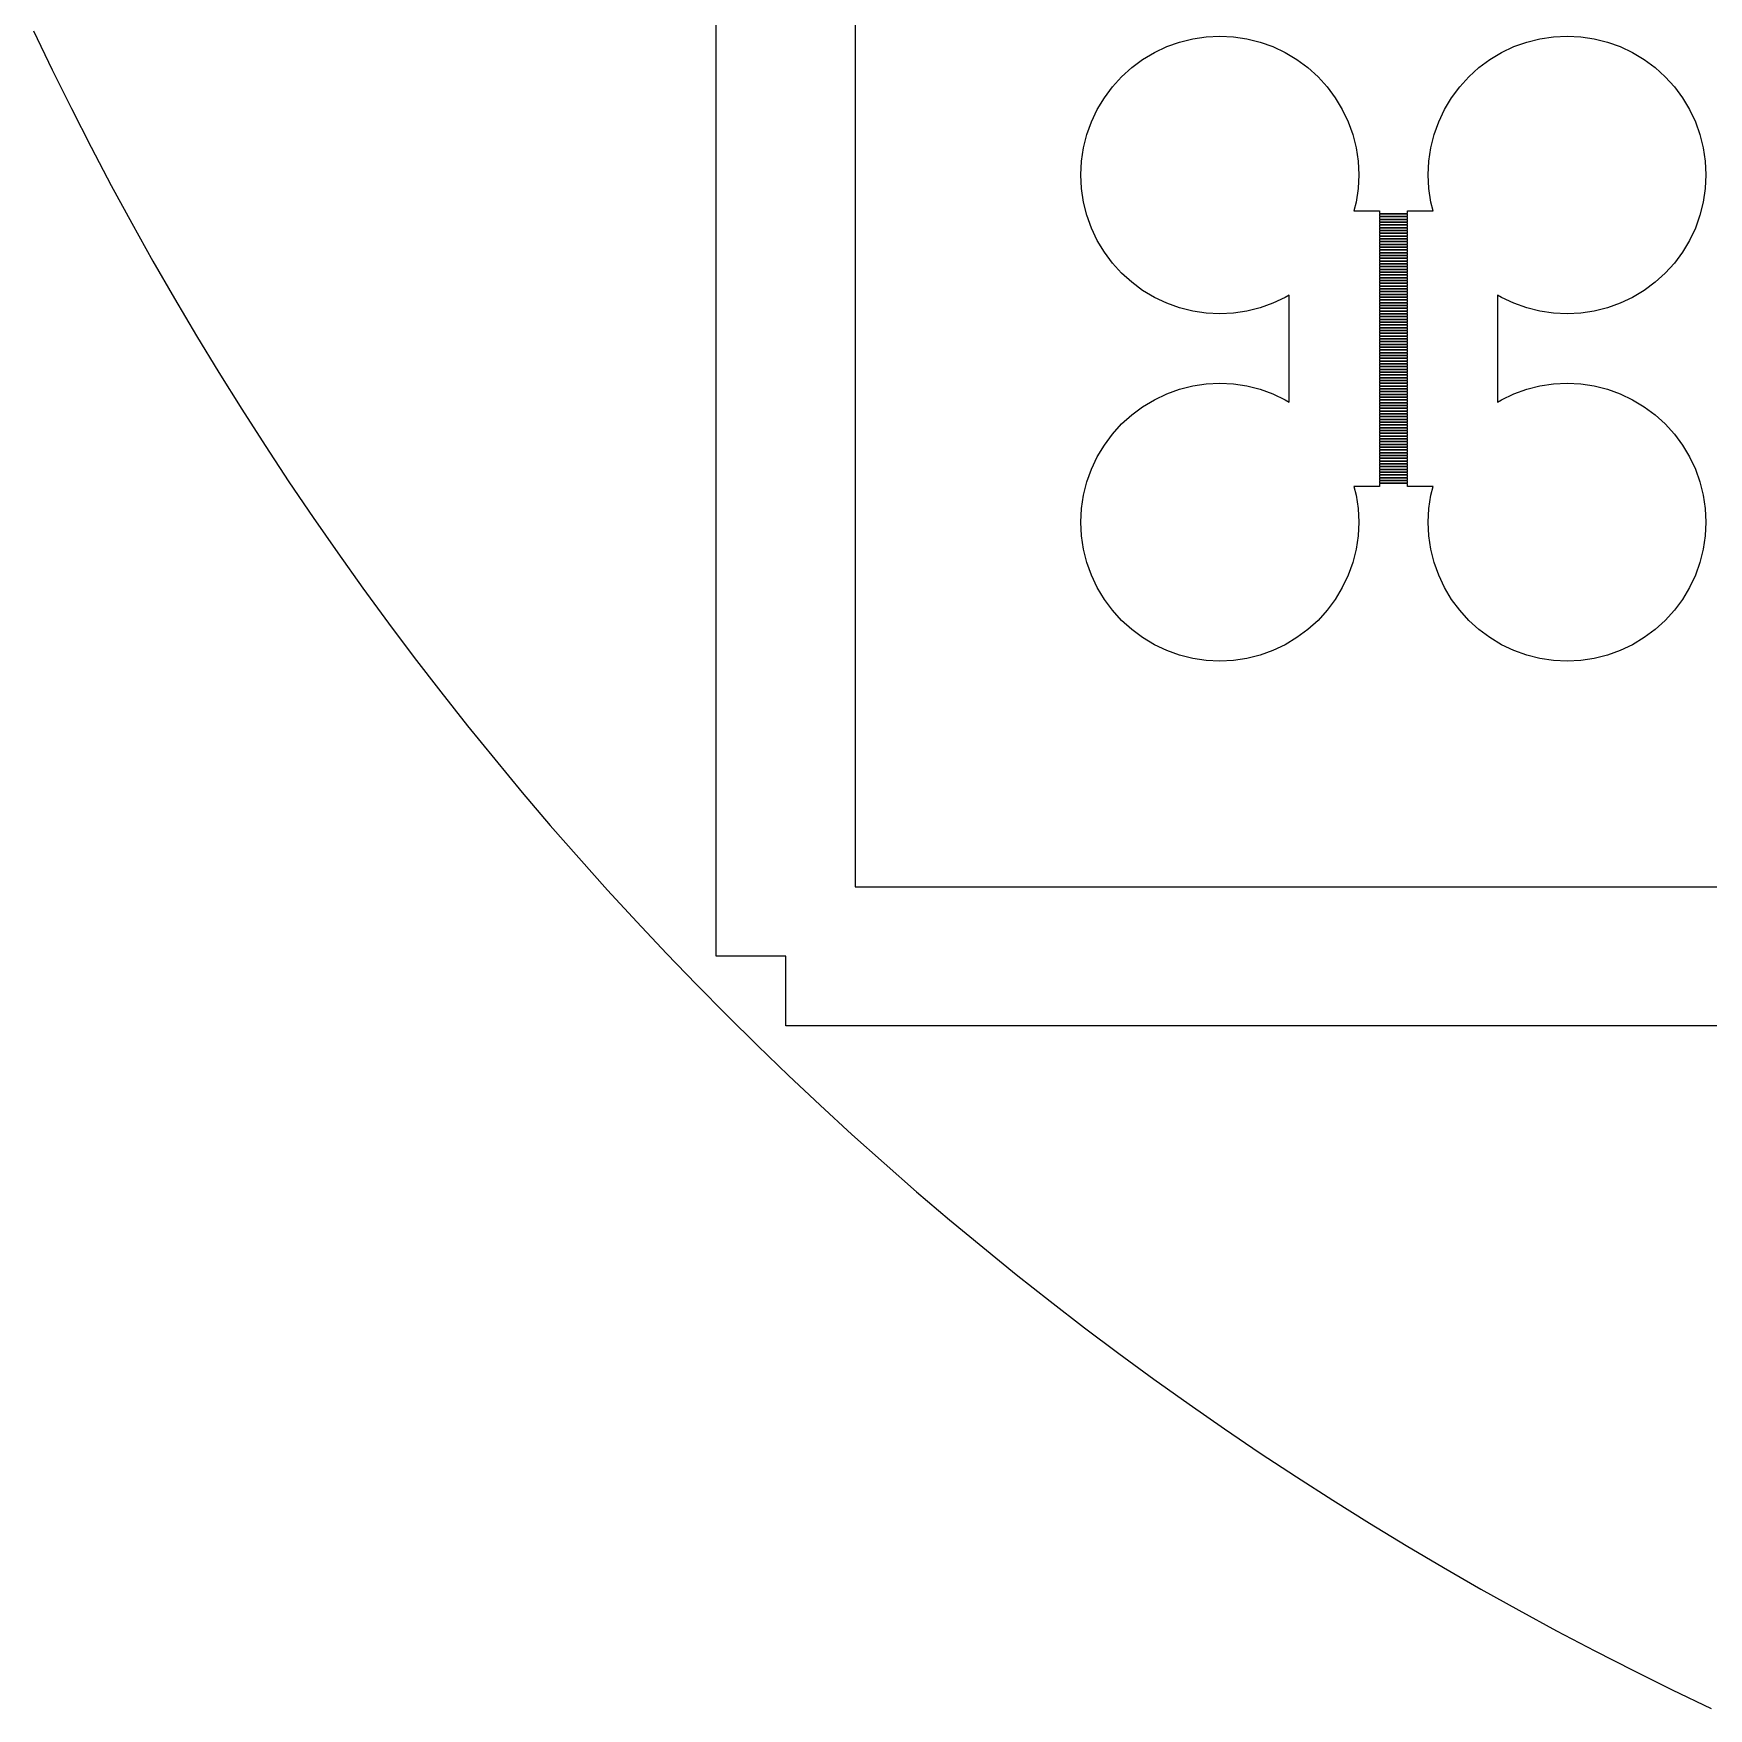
# Model space of a CAD drawing. Extents: x -18 to 83, y -18 to 83.
# Drawn here: x -13.58 to 10.54, y -13.58 to 10.54 of the extents above; entities that cross this region are included whole.
import ezdxf

# ---------------------------------------------------------------- set-up
doc = ezdxf.new("R2010")
doc.units = 0

msp = doc.modelspace()

# ---------------------------------------------------------------- linework, layer by layer
for p, q in [((-3.75, -2.75), (-3.75, 67.25)), ((-1.75, 66.25), (-1.75, -1.75)), ((-13.5822, 10.573), (-13.3128, 10.0121)), ((2.73463, 10.3477), (2.91943, 10.4139)), ((2.91943, 10.4139), (3.10983, 10.4616)), ((3.10983, 10.4616), (3.30397, 10.4904)), ((3.30397, 10.4904), (3.5, 10.5)), ((3.5, 10.5), (3.69604, 10.4904)), ((3.69604, 10.4904), (3.89018, 10.4616)), ((3.89018, 10.4616), (4.08058, 10.4139)), ((4.08058, 10.4139), (4.26538, 10.3477)), ((7.73462, 10.3477), (7.91942, 10.4139)), ((7.91942, 10.4139), (8.10982, 10.4616)), ((8.10982, 10.4616), (8.30396, 10.4904)), ((8.30396, 10.4904), (8.5, 10.5)), ((8.5, 10.5), (8.69603, 10.4904)), ((8.69603, 10.4904), (8.89017, 10.4616)), ((8.89017, 10.4616), (9.08057, 10.4139)), ((9.08057, 10.4139), (9.26537, 10.3477)), ((2.23122, 10.046), (2.38887, 10.1629)), ((2.38887, 10.1629), (2.55722, 10.2638)), ((2.55722, 10.2638), (2.73463, 10.3477)), ((4.26538, 10.3477), (4.44279, 10.2638)), ((4.44279, 10.2638), (4.61115, 10.1629)), ((4.61115, 10.1629), (4.7688, 10.046)), ((7.2312, 10.046), (7.38885, 10.1629)), ((7.38885, 10.1629), (7.55721, 10.2638)), ((7.55721, 10.2638), (7.73462, 10.3477)), ((9.26537, 10.3477), (9.44278, 10.2638)), ((9.44278, 10.2638), (9.61113, 10.1629)), ((9.61113, 10.1629), (9.76878, 10.046)), ((-13.3128, 10.0121), (-13.0365, 9.4547)), ((1.95398, 9.76878), (2.0858, 9.9142)), ((2.0858, 9.9142), (2.23122, 10.046)), ((4.7688, 10.046), (4.91422, 9.9142)), ((4.91422, 9.9142), (5.04604, 9.76878)), ((6.95396, 9.76878), (7.08578, 9.9142)), ((7.08578, 9.9142), (7.2312, 10.046)), ((9.76878, 10.046), (9.9142, 9.9142)), ((9.9142, 9.9142), (10.046, 9.76878)), ((1.83707, 9.61113), (1.95398, 9.76878)), ((5.04604, 9.76878), (5.16295, 9.61113)), ((6.83705, 9.61113), (6.95396, 9.76878)), ((10.046, 9.76878), (10.1629, 9.61113)), ((-13.0365, 9.4547), (-12.7533, 8.90068)), ((1.65225, 9.26537), (1.73616, 9.44278)), ((1.73616, 9.44278), (1.83707, 9.61113)), ((5.16295, 9.61113), (5.26385, 9.44278)), ((5.26385, 9.44278), (5.34776, 9.26537)), ((6.65224, 9.26537), (6.73615, 9.44278)), ((6.73615, 9.44278), (6.83705, 9.61113)), ((10.1629, 9.61113), (10.2638, 9.44278)), ((10.2638, 9.44278), (10.3477, 9.26537)), ((1.58612, 9.08057), (1.65225, 9.26537)), ((5.34776, 9.26537), (5.41389, 9.08057)), ((6.58611, 9.08057), (6.65224, 9.26537)), ((10.3477, 9.26537), (10.4139, 9.08057)), ((1.53844, 8.89017), (1.58612, 9.08057)), ((5.41389, 9.08057), (5.46158, 8.89017)), ((6.53842, 8.89017), (6.58611, 9.08057)), ((10.4139, 9.08057), (10.4616, 8.89017)), ((-12.7533, 8.90068), (-12.4634, 8.35017)), ((1.5, 8.5), (1.50964, 8.69603)), ((1.50964, 8.69603), (1.53844, 8.89017)), ((5.46158, 8.89017), (5.49037, 8.69603)), ((5.49037, 8.69603), (5.5, 8.5)), ((6.5, 8.5), (6.50963, 8.69603)), ((6.50963, 8.69603), (6.53842, 8.89017)), ((10.4616, 8.89017), (10.4904, 8.69603)), ((10.4904, 8.69603), (10.5, 8.5)), ((1.50964, 8.30396), (1.5, 8.5)), ((5.5, 8.5), (5.49037, 8.30396)), ((6.50963, 8.30396), (6.5, 8.5)), ((10.5, 8.5), (10.4904, 8.30396)), ((-12.4634, 8.35017), (-12.1667, 7.80327)), ((1.53844, 8.10982), (1.50964, 8.30396)), ((5.49037, 8.30396), (5.46158, 8.10982)), ((6.53842, 8.10982), (6.50963, 8.30396)), ((10.4904, 8.30396), (10.4616, 8.10982)), ((1.58612, 7.91942), (1.53844, 8.10982)), ((5.46158, 8.10982), (5.43031, 7.98499)), ((5.43031, 7.98499), (5.8, 7.98499)), ((5.8, 7.98499), (5.8, 7.94499)), ((6.2, 7.94499), (6.2, 7.98499)), ((6.2, 7.98499), (6.56969, 7.98499)), ((6.56969, 7.98499), (6.53842, 8.10982)), ((10.4616, 8.10982), (10.4139, 7.91942)), ((-12.1667, 7.80327), (-11.8634, 7.26006)), ((1.65225, 7.73462), (1.58612, 7.91942)), ((1.73616, 7.55721), (1.65225, 7.73462)), ((5.8, 7.94499), (6.2, 7.94499)), ((6.2, 7.935), (5.8, 7.935)), ((5.8, 7.935), (5.8, 7.905)), ((5.8, 7.905), (6.2, 7.905)), ((6.2, 7.89499), (5.8, 7.89499)), ((5.8, 7.89499), (5.8, 7.86499)), ((5.8, 7.86499), (6.2, 7.86499)), ((6.2, 7.855), (5.8, 7.855)), ((5.8, 7.855), (5.8, 7.825)), ((5.8, 7.825), (6.2, 7.825)), ((6.2, 7.81499), (5.8, 7.81499)), ((5.8, 7.81499), (5.8, 7.78499)), ((5.8, 7.78499), (6.2, 7.78499)), ((6.2, 7.77499), (5.8, 7.77499)), ((5.8, 7.77499), (5.8, 7.745)), ((5.8, 7.745), (6.2, 7.745)), ((6.2, 7.73499), (5.8, 7.73499)), ((5.8, 7.73499), (5.8, 7.70499)), ((6.2, 7.905), (6.2, 7.935)), ((6.2, 7.86499), (6.2, 7.89499)), ((6.2, 7.825), (6.2, 7.855)), ((6.2, 7.78499), (6.2, 7.81499)), ((6.2, 7.745), (6.2, 7.77499)), ((6.2, 7.70499), (6.2, 7.73499)), ((10.3477, 7.73462), (10.2638, 7.55721)), ((10.4139, 7.91942), (10.3477, 7.73462)), ((1.83707, 7.38885), (1.73616, 7.55721)), ((5.8, 7.70499), (6.2, 7.70499)), ((6.2, 7.69499), (5.8, 7.69499)), ((5.8, 7.69499), (5.8, 7.66499)), ((5.8, 7.66499), (6.2, 7.66499)), ((6.2, 7.655), (5.8, 7.655)), ((5.8, 7.655), (5.8, 7.625)), ((5.8, 7.625), (6.2, 7.625)), ((6.2, 7.61499), (5.8, 7.61499)), ((5.8, 7.61499), (5.8, 7.58499)), ((5.8, 7.58499), (6.2, 7.58499)), ((6.2, 7.575), (5.8, 7.575)), ((5.8, 7.575), (5.8, 7.545)), ((5.8, 7.545), (6.2, 7.545)), ((6.2, 7.53499), (5.8, 7.53499)), ((5.8, 7.53499), (5.8, 7.50499)), ((5.8, 7.50499), (6.2, 7.50499)), ((6.2, 7.495), (5.8, 7.495)), ((5.8, 7.495), (5.8, 7.465)), ((6.2, 7.66499), (6.2, 7.69499)), ((6.2, 7.625), (6.2, 7.655)), ((6.2, 7.58499), (6.2, 7.61499)), ((6.2, 7.545), (6.2, 7.575)), ((6.2, 7.50499), (6.2, 7.53499)), ((6.2, 7.465), (6.2, 7.495)), ((10.2638, 7.55721), (10.1629, 7.38885)), ((-11.8634, 7.26006), (-11.5534, 6.7206)), ((1.95398, 7.2312), (1.83707, 7.38885)), ((5.8, 7.465), (6.2, 7.465)), ((6.2, 7.45499), (5.8, 7.45499)), ((5.8, 7.45499), (5.8, 7.42499)), ((5.8, 7.42499), (6.2, 7.42499)), ((6.2, 7.41499), (5.8, 7.41499)), ((5.8, 7.41499), (5.8, 7.38499)), ((5.8, 7.38499), (6.2, 7.38499)), ((6.2, 7.375), (5.8, 7.375)), ((5.8, 7.375), (5.8, 7.34499)), ((5.8, 7.34499), (6.2, 7.34499)), ((6.2, 7.33499), (5.8, 7.33499)), ((5.8, 7.33499), (5.8, 7.30499)), ((5.8, 7.30499), (6.2, 7.30499)), ((6.2, 7.295), (5.8, 7.295)), ((5.8, 7.295), (5.8, 7.265)), ((5.8, 7.265), (6.2, 7.265)), ((6.2, 7.25499), (5.8, 7.25499)), ((5.8, 7.25499), (5.8, 7.22499)), ((6.2, 7.42499), (6.2, 7.45499)), ((6.2, 7.38499), (6.2, 7.41499)), ((6.2, 7.34499), (6.2, 7.375)), ((6.2, 7.30499), (6.2, 7.33499)), ((6.2, 7.265), (6.2, 7.295)), ((6.2, 7.22499), (6.2, 7.25499)), ((10.1629, 7.38885), (10.046, 7.2312)), ((2.0858, 7.08578), (1.95398, 7.2312)), ((2.23122, 6.95396), (2.0858, 7.08578)), ((5.8, 7.22499), (6.2, 7.22499)), ((6.2, 7.215), (5.8, 7.215)), ((5.8, 7.215), (5.8, 7.185)), ((5.8, 7.185), (6.2, 7.185)), ((6.2, 7.17499), (5.8, 7.17499)), ((5.8, 7.17499), (5.8, 7.14499)), ((5.8, 7.14499), (6.2, 7.14499)), ((6.2, 7.13499), (5.8, 7.13499)), ((5.8, 7.13499), (5.8, 7.105)), ((5.8, 7.105), (6.2, 7.105)), ((6.2, 7.09499), (5.8, 7.09499)), ((5.8, 7.09499), (5.8, 7.06499)), ((5.8, 7.06499), (6.2, 7.06499)), ((6.2, 7.05499), (5.8, 7.05499)), ((5.8, 7.05499), (5.8, 7.02499)), ((5.8, 7.02499), (6.2, 7.02499)), ((6.2, 7.015), (5.8, 7.015)), ((5.8, 7.015), (5.8, 6.98499)), ((6.2, 7.185), (6.2, 7.215)), ((6.2, 7.14499), (6.2, 7.17499)), ((6.2, 7.105), (6.2, 7.13499)), ((6.2, 7.06499), (6.2, 7.09499)), ((6.2, 7.02499), (6.2, 7.05499)), ((6.2, 6.98499), (6.2, 7.015)), ((9.9142, 7.08578), (9.76878, 6.95396)), ((10.046, 7.2312), (9.9142, 7.08578)), ((2.38887, 6.83705), (2.23122, 6.95396)), ((2.55722, 6.73615), (2.38887, 6.83705)), ((4.5, 6.77043), (4.44279, 6.73615)), ((4.5, 5.22957), (4.5, 6.77043)), ((5.8, 6.98499), (6.2, 6.98499)), ((6.2, 6.97499), (5.8, 6.97499)), ((5.8, 6.97499), (5.8, 6.94499)), ((5.8, 6.94499), (6.2, 6.94499)), ((6.2, 6.935), (5.8, 6.935)), ((5.8, 6.935), (5.8, 6.905)), ((5.8, 6.905), (6.2, 6.905)), ((6.2, 6.89499), (5.8, 6.89499)), ((5.8, 6.89499), (5.8, 6.86499)), ((5.8, 6.86499), (6.2, 6.86499)), ((6.2, 6.855), (5.8, 6.855)), ((5.8, 6.855), (5.8, 6.825)), ((5.8, 6.825), (6.2, 6.825)), ((6.2, 6.81499), (5.8, 6.81499)), ((5.8, 6.81499), (5.8, 6.78499)), ((5.8, 6.78499), (6.2, 6.78499)), ((6.2, 6.77499), (5.8, 6.77499)), ((5.8, 6.77499), (5.8, 6.745)), ((6.2, 6.94499), (6.2, 6.97499)), ((6.2, 6.905), (6.2, 6.935)), ((6.2, 6.86499), (6.2, 6.89499)), ((6.2, 6.825), (6.2, 6.855)), ((6.2, 6.78499), (6.2, 6.81499)), ((6.2, 6.745), (6.2, 6.77499)), ((7.55721, 6.73615), (7.5, 6.77043)), ((7.5, 6.77043), (7.5, 5.22957)), ((9.61113, 6.83705), (9.44278, 6.73615)), ((9.76878, 6.95396), (9.61113, 6.83705)), ((-11.5534, 6.7206), (-11.2368, 6.18498)), ((2.73463, 6.65224), (2.55722, 6.73615)), ((2.91943, 6.58611), (2.73463, 6.65224)), ((3.10983, 6.53842), (2.91943, 6.58611)), ((3.30397, 6.50963), (3.10983, 6.53842)), ((3.89018, 6.53842), (3.69604, 6.50963)), ((4.08058, 6.58611), (3.89018, 6.53842)), ((4.26538, 6.65224), (4.08058, 6.58611)), ((4.44279, 6.73615), (4.26538, 6.65224)), ((5.8, 6.745), (6.2, 6.745)), ((6.2, 6.73499), (5.8, 6.73499)), ((5.8, 6.73499), (5.8, 6.70499)), ((5.8, 6.70499), (6.2, 6.70499)), ((6.2, 6.69499), (5.8, 6.69499)), ((5.8, 6.69499), (5.8, 6.66499)), ((5.8, 6.66499), (6.2, 6.66499)), ((6.2, 6.655), (5.8, 6.655)), ((5.8, 6.655), (5.8, 6.625)), ((5.8, 6.625), (6.2, 6.625)), ((6.2, 6.61499), (5.8, 6.61499)), ((5.8, 6.61499), (5.8, 6.58499)), ((5.8, 6.58499), (6.2, 6.58499)), ((6.2, 6.575), (5.8, 6.575)), ((5.8, 6.575), (5.8, 6.545)), ((5.8, 6.545), (6.2, 6.545)), ((6.2, 6.53499), (5.8, 6.53499)), ((5.8, 6.53499), (5.8, 6.50499)), ((6.2, 6.70499), (6.2, 6.73499)), ((6.2, 6.66499), (6.2, 6.69499)), ((6.2, 6.625), (6.2, 6.655)), ((6.2, 6.58499), (6.2, 6.61499)), ((6.2, 6.545), (6.2, 6.575)), ((6.2, 6.50499), (6.2, 6.53499)), ((7.73462, 6.65224), (7.55721, 6.73615)), ((7.91942, 6.58611), (7.73462, 6.65224)), ((8.10982, 6.53842), (7.91942, 6.58611)), ((8.30396, 6.50963), (8.10982, 6.53842)), ((8.89017, 6.53842), (8.69603, 6.50963)), ((9.08057, 6.58611), (8.89017, 6.53842)), ((9.26537, 6.65224), (9.08057, 6.58611)), ((9.44278, 6.73615), (9.26537, 6.65224)), ((3.5, 6.5), (3.30397, 6.50963)), ((3.69604, 6.50963), (3.5, 6.5)), ((5.8, 6.50499), (6.2, 6.50499)), ((6.2, 6.495), (5.8, 6.495)), ((5.8, 6.495), (5.8, 6.465)), ((5.8, 6.465), (6.2, 6.465)), ((6.2, 6.45499), (5.8, 6.45499)), ((5.8, 6.45499), (5.8, 6.42499)), ((5.8, 6.42499), (6.2, 6.42499)), ((6.2, 6.41499), (5.8, 6.41499)), ((5.8, 6.41499), (5.8, 6.38499)), ((5.8, 6.38499), (6.2, 6.38499)), ((6.2, 6.375), (5.8, 6.375)), ((5.8, 6.375), (5.8, 6.34499)), ((5.8, 6.34499), (6.2, 6.34499)), ((6.2, 6.33499), (5.8, 6.33499)), ((5.8, 6.33499), (5.8, 6.30499)), ((5.8, 6.30499), (6.2, 6.30499)), ((6.2, 6.295), (5.8, 6.295)), ((5.8, 6.295), (5.8, 6.265)), ((6.2, 6.465), (6.2, 6.495)), ((6.2, 6.42499), (6.2, 6.45499)), ((6.2, 6.38499), (6.2, 6.41499)), ((6.2, 6.34499), (6.2, 6.375)), ((6.2, 6.30499), (6.2, 6.33499)), ((6.2, 6.265), (6.2, 6.295)), ((8.5, 6.5), (8.30396, 6.50963)), ((8.69603, 6.50963), (8.5, 6.5)), ((-11.2368, 6.18498), (-10.9137, 5.65329)), ((5.8, 6.265), (6.2, 6.265)), ((6.2, 6.25499), (5.8, 6.25499)), ((5.8, 6.25499), (5.8, 6.22499)), ((5.8, 6.22499), (6.2, 6.22499)), ((6.2, 6.215), (5.8, 6.215)), ((5.8, 6.215), (5.8, 6.185)), ((5.8, 6.185), (6.2, 6.185)), ((6.2, 6.17499), (5.8, 6.17499)), ((5.8, 6.17499), (5.8, 6.14499)), ((5.8, 6.14499), (6.2, 6.14499)), ((6.2, 6.13499), (5.8, 6.13499)), ((5.8, 6.13499), (5.8, 6.105)), ((5.8, 6.105), (6.2, 6.105)), ((6.2, 6.09499), (5.8, 6.09499)), ((5.8, 6.09499), (5.8, 6.06499)), ((5.8, 6.06499), (6.2, 6.06499)), ((6.2, 6.05499), (5.8, 6.05499)), ((5.8, 6.05499), (5.8, 6.02499)), ((6.2, 6.22499), (6.2, 6.25499)), ((6.2, 6.185), (6.2, 6.215)), ((6.2, 6.14499), (6.2, 6.17499)), ((6.2, 6.105), (6.2, 6.13499)), ((6.2, 6.06499), (6.2, 6.09499)), ((6.2, 6.02499), (6.2, 6.05499)), ((5.8, 6.02499), (6.2, 6.02499)), ((6.2, 6.015), (5.8, 6.015)), ((5.8, 6.015), (5.8, 5.985)), ((5.8, 5.985), (6.2, 5.985)), ((6.2, 5.97501), (5.8, 5.97501)), ((5.8, 5.97501), (5.8, 5.94501)), ((5.8, 5.94501), (6.2, 5.94501)), ((6.2, 5.93501), (5.8, 5.93501)), ((5.8, 5.93501), (5.8, 5.90501)), ((5.8, 5.90501), (6.2, 5.90501)), ((6.2, 5.895), (5.8, 5.895)), ((5.8, 5.895), (5.8, 5.86501)), ((5.8, 5.86501), (6.2, 5.86501)), ((6.2, 5.85501), (5.8, 5.85501)), ((5.8, 5.85501), (5.8, 5.82501)), ((5.8, 5.82501), (6.2, 5.82501)), ((6.2, 5.815), (5.8, 5.815)), ((5.8, 5.815), (5.8, 5.785)), ((6.2, 5.985), (6.2, 6.015)), ((6.2, 5.94501), (6.2, 5.97501)), ((6.2, 5.90501), (6.2, 5.93501)), ((6.2, 5.86501), (6.2, 5.895)), ((6.2, 5.82501), (6.2, 5.85501)), ((6.2, 5.785), (6.2, 5.815)), ((-10.9137, 5.65329), (-10.5841, 5.12561)), ((5.8, 5.785), (6.2, 5.785)), ((6.2, 5.77501), (5.8, 5.77501)), ((5.8, 5.77501), (5.8, 5.74501)), ((5.8, 5.74501), (6.2, 5.74501)), ((6.2, 5.735), (5.8, 5.735)), ((5.8, 5.735), (5.8, 5.705)), ((5.8, 5.705), (6.2, 5.705)), ((6.2, 5.69501), (5.8, 5.69501)), ((5.8, 5.69501), (5.8, 5.66501)), ((5.8, 5.66501), (6.2, 5.66501)), ((6.2, 5.65501), (5.8, 5.65501)), ((5.8, 5.65501), (5.8, 5.625)), ((5.8, 5.625), (6.2, 5.625)), ((6.2, 5.61501), (5.8, 5.61501)), ((5.8, 5.61501), (5.8, 5.58501)), ((5.8, 5.58501), (6.2, 5.58501)), ((6.2, 5.57501), (5.8, 5.57501)), ((5.8, 5.57501), (5.8, 5.54501)), ((6.2, 5.74501), (6.2, 5.77501)), ((6.2, 5.705), (6.2, 5.735)), ((6.2, 5.66501), (6.2, 5.69501)), ((6.2, 5.625), (6.2, 5.65501)), ((6.2, 5.58501), (6.2, 5.61501)), ((6.2, 5.54501), (6.2, 5.57501)), ((2.55722, 5.26385), (2.73463, 5.34776)), ((2.73463, 5.34776), (2.91943, 5.41389)), ((2.91943, 5.41389), (3.10983, 5.46158)), ((3.10983, 5.46158), (3.30397, 5.49037)), ((3.30397, 5.49037), (3.5, 5.5)), ((3.5, 5.5), (3.69604, 5.49037)), ((3.69604, 5.49037), (3.89018, 5.46158)), ((3.89018, 5.46158), (4.08058, 5.41389)), ((4.08058, 5.41389), (4.26538, 5.34776)), ((4.26538, 5.34776), (4.44279, 5.26385)), ((5.8, 5.54501), (6.2, 5.54501)), ((6.2, 5.535), (5.8, 5.535)), ((5.8, 5.535), (5.8, 5.505)), ((5.8, 5.505), (6.2, 5.505)), ((6.2, 5.49501), (5.8, 5.49501)), ((5.8, 5.49501), (5.8, 5.46501)), ((5.8, 5.46501), (6.2, 5.46501)), ((6.2, 5.455), (5.8, 5.455)), ((5.8, 5.455), (5.8, 5.425)), ((5.8, 5.425), (6.2, 5.425)), ((6.2, 5.41501), (5.8, 5.41501)), ((5.8, 5.41501), (5.8, 5.38501)), ((5.8, 5.38501), (6.2, 5.38501)), ((6.2, 5.375), (5.8, 5.375)), ((5.8, 5.375), (5.8, 5.345)), ((5.8, 5.345), (6.2, 5.345)), ((6.2, 5.33501), (5.8, 5.33501)), ((5.8, 5.33501), (5.8, 5.30501)), ((6.2, 5.505), (6.2, 5.535)), ((6.2, 5.46501), (6.2, 5.49501)), ((6.2, 5.425), (6.2, 5.455)), ((6.2, 5.38501), (6.2, 5.41501)), ((6.2, 5.345), (6.2, 5.375)), ((6.2, 5.30501), (6.2, 5.33501)), ((7.55721, 5.26385), (7.73462, 5.34776)), ((7.73462, 5.34776), (7.91942, 5.41389)), ((7.91942, 5.41389), (8.10982, 5.46158)), ((8.10982, 5.46158), (8.30396, 5.49037)), ((8.30396, 5.49037), (8.5, 5.5)), ((8.5, 5.5), (8.69603, 5.49037)), ((8.69603, 5.49037), (8.89017, 5.46158)), ((8.89017, 5.46158), (9.08057, 5.41389)), ((9.08057, 5.41389), (9.26537, 5.34776)), ((9.26537, 5.34776), (9.44278, 5.26385)), ((-10.5841, 5.12561), (-10.248, 4.60202)), ((2.23122, 5.04604), (2.38887, 5.16295)), ((2.38887, 5.16295), (2.55722, 5.26385)), ((4.44279, 5.26385), (4.5, 5.22957)), ((5.8, 5.30501), (6.2, 5.30501)), ((6.2, 5.29501), (5.8, 5.29501)), ((5.8, 5.29501), (5.8, 5.26501)), ((5.8, 5.26501), (6.2, 5.26501)), ((6.2, 5.255), (5.8, 5.255)), ((5.8, 5.255), (5.8, 5.22501)), ((5.8, 5.22501), (6.2, 5.22501)), ((6.2, 5.21501), (5.8, 5.21501)), ((5.8, 5.21501), (5.8, 5.18501)), ((5.8, 5.18501), (6.2, 5.18501)), ((6.2, 5.175), (5.8, 5.175)), ((5.8, 5.175), (5.8, 5.145)), ((5.8, 5.145), (6.2, 5.145)), ((6.2, 5.13501), (5.8, 5.13501)), ((5.8, 5.13501), (5.8, 5.10501)), ((5.8, 5.10501), (6.2, 5.10501)), ((6.2, 5.095), (5.8, 5.095)), ((5.8, 5.095), (5.8, 5.065)), ((5.8, 5.065), (6.2, 5.065)), ((6.2, 5.26501), (6.2, 5.29501)), ((6.2, 5.22501), (6.2, 5.255)), ((6.2, 5.18501), (6.2, 5.21501)), ((6.2, 5.145), (6.2, 5.175)), ((6.2, 5.10501), (6.2, 5.13501)), ((6.2, 5.065), (6.2, 5.095)), ((7.5, 5.22957), (7.55721, 5.26385)), ((9.44278, 5.26385), (9.61113, 5.16295)), ((9.61113, 5.16295), (9.76878, 5.04604)), ((1.95398, 4.7688), (2.0858, 4.91422)), ((2.0858, 4.91422), (2.23122, 5.04604)), ((6.2, 5.05501), (5.8, 5.05501)), ((5.8, 5.05501), (5.8, 5.02501)), ((5.8, 5.02501), (6.2, 5.02501)), ((6.2, 5.01501), (5.8, 5.01501)), ((5.8, 5.01501), (5.8, 4.985)), ((5.8, 4.985), (6.2, 4.985)), ((6.2, 4.97501), (5.8, 4.97501)), ((5.8, 4.97501), (5.8, 4.94501)), ((5.8, 4.94501), (6.2, 4.94501)), ((6.2, 4.93501), (5.8, 4.93501)), ((5.8, 4.93501), (5.8, 4.90501)), ((5.8, 4.90501), (6.2, 4.90501)), ((6.2, 4.895), (5.8, 4.895)), ((5.8, 4.895), (5.8, 4.86501)), ((5.8, 4.86501), (6.2, 4.86501)), ((6.2, 4.85501), (5.8, 4.85501)), ((5.8, 4.85501), (5.8, 4.82501)), ((5.8, 4.82501), (6.2, 4.82501)), ((6.2, 5.02501), (6.2, 5.05501)), ((6.2, 4.985), (6.2, 5.01501)), ((6.2, 4.94501), (6.2, 4.97501)), ((6.2, 4.90501), (6.2, 4.93501)), ((6.2, 4.86501), (6.2, 4.895)), ((6.2, 4.82501), (6.2, 4.85501)), ((9.76878, 5.04604), (9.9142, 4.91422)), ((9.9142, 4.91422), (10.046, 4.7688)), ((-10.248, 4.60202), (-9.9055, 4.08258)), ((1.73616, 4.44279), (1.83707, 4.61115)), ((1.83707, 4.61115), (1.95398, 4.7688)), ((6.2, 4.815), (5.8, 4.815)), ((5.8, 4.815), (5.8, 4.785)), ((5.8, 4.785), (6.2, 4.785)), ((6.2, 4.77501), (5.8, 4.77501)), ((5.8, 4.77501), (5.8, 4.74501)), ((5.8, 4.74501), (6.2, 4.74501)), ((6.2, 4.735), (5.8, 4.735)), ((5.8, 4.735), (5.8, 4.705)), ((5.8, 4.705), (6.2, 4.705)), ((6.2, 4.69501), (5.8, 4.69501)), ((5.8, 4.69501), (5.8, 4.66501)), ((5.8, 4.66501), (6.2, 4.66501)), ((6.2, 4.65501), (5.8, 4.65501)), ((5.8, 4.65501), (5.8, 4.625)), ((5.8, 4.625), (6.2, 4.625)), ((6.2, 4.61501), (5.8, 4.61501)), ((5.8, 4.61501), (5.8, 4.58501)), ((5.8, 4.58501), (6.2, 4.58501)), ((6.2, 4.785), (6.2, 4.815)), ((6.2, 4.74501), (6.2, 4.77501)), ((6.2, 4.705), (6.2, 4.735)), ((6.2, 4.66501), (6.2, 4.69501)), ((6.2, 4.625), (6.2, 4.65501)), ((6.2, 4.58501), (6.2, 4.61501)), ((10.046, 4.7688), (10.1629, 4.61115)), ((10.1629, 4.61115), (10.2638, 4.44279)), ((1.65225, 4.26538), (1.73616, 4.44279)), ((6.2, 4.57501), (5.8, 4.57501)), ((5.8, 4.57501), (5.8, 4.54501)), ((5.8, 4.54501), (6.2, 4.54501)), ((6.2, 4.535), (5.8, 4.535)), ((5.8, 4.535), (5.8, 4.505)), ((5.8, 4.505), (6.2, 4.505)), ((6.2, 4.49501), (5.8, 4.49501)), ((5.8, 4.49501), (5.8, 4.46501)), ((5.8, 4.46501), (6.2, 4.46501)), ((6.2, 4.455), (5.8, 4.455)), ((5.8, 4.455), (5.8, 4.425)), ((5.8, 4.425), (6.2, 4.425)), ((6.2, 4.41501), (5.8, 4.41501)), ((5.8, 4.41501), (5.8, 4.38501)), ((5.8, 4.38501), (6.2, 4.38501)), ((6.2, 4.375), (5.8, 4.375)), ((5.8, 4.375), (5.8, 4.345)), ((5.8, 4.345), (6.2, 4.345)), ((6.2, 4.54501), (6.2, 4.57501)), ((6.2, 4.505), (6.2, 4.535)), ((6.2, 4.46501), (6.2, 4.49501)), ((6.2, 4.425), (6.2, 4.455)), ((6.2, 4.38501), (6.2, 4.41501)), ((6.2, 4.345), (6.2, 4.375)), ((10.2638, 4.44279), (10.3477, 4.26538)), ((1.58612, 4.08058), (1.65225, 4.26538)), ((6.2, 4.33501), (5.8, 4.33501)), ((5.8, 4.33501), (5.8, 4.30501)), ((5.8, 4.30501), (6.2, 4.30501)), ((6.2, 4.29501), (5.8, 4.29501)), ((5.8, 4.29501), (5.8, 4.26501)), ((5.8, 4.26501), (6.2, 4.26501)), ((6.2, 4.255), (5.8, 4.255)), ((5.8, 4.255), (5.8, 4.22501)), ((5.8, 4.22501), (6.2, 4.22501)), ((6.2, 4.21501), (5.8, 4.21501)), ((5.8, 4.21501), (5.8, 4.18501)), ((5.8, 4.18501), (6.2, 4.18501)), ((6.2, 4.175), (5.8, 4.175)), ((5.8, 4.175), (5.8, 4.145)), ((5.8, 4.145), (6.2, 4.145)), ((6.2, 4.13501), (5.8, 4.13501)), ((5.8, 4.13501), (5.8, 4.10501)), ((5.8, 4.10501), (6.2, 4.10501)), ((6.2, 4.30501), (6.2, 4.33501)), ((6.2, 4.26501), (6.2, 4.29501)), ((6.2, 4.22501), (6.2, 4.255)), ((6.2, 4.18501), (6.2, 4.21501)), ((6.2, 4.145), (6.2, 4.175)), ((6.2, 4.10501), (6.2, 4.13501)), ((10.3477, 4.26538), (10.4139, 4.08058)), ((-9.9055, 4.08258), (-9.55667, 3.56738)), ((1.50964, 3.69604), (1.53844, 3.89018)), ((1.53844, 3.89018), (1.58612, 4.08058)), ((5.8, 4.01501), (5.43031, 4.01501)), ((5.43031, 4.01501), (5.46158, 3.89018)), ((5.46158, 3.89018), (5.49037, 3.69604)), ((6.2, 4.095), (5.8, 4.095)), ((5.8, 4.095), (5.8, 4.065)), ((5.8, 4.065), (6.2, 4.065)), ((6.2, 4.05501), (5.8, 4.05501)), ((5.8, 4.05501), (5.8, 4.01501)), ((6.2, 4.065), (6.2, 4.095)), ((6.2, 4.01501), (6.2, 4.05501)), ((6.56969, 4.01501), (6.2, 4.01501)), ((6.50963, 3.69604), (6.53842, 3.89018)), ((6.53842, 3.89018), (6.56969, 4.01501)), ((10.4139, 4.08058), (10.4616, 3.89018)), ((10.4616, 3.89018), (10.4904, 3.69604)), ((1.5, 3.5), (1.50964, 3.69604)), ((5.49037, 3.69604), (5.5, 3.5)), ((6.5, 3.5), (6.50963, 3.69604)), ((10.4904, 3.69604), (10.5, 3.5)), ((-9.55667, 3.56738), (-9.20154, 3.05652)), ((1.50964, 3.30397), (1.5, 3.5)), ((5.5, 3.5), (5.49037, 3.30397)), ((6.50963, 3.30397), (6.5, 3.5)), ((10.5, 3.5), (10.4904, 3.30397)), ((1.53844, 3.10983), (1.50964, 3.30397)), ((5.49037, 3.30397), (5.46158, 3.10983)), ((6.53842, 3.10983), (6.50963, 3.30397)), ((10.4904, 3.30397), (10.4616, 3.10983)), ((-9.20154, 3.05652), (-8.84018, 2.55003)), ((1.58612, 2.91943), (1.53844, 3.10983)), ((1.65225, 2.73463), (1.58612, 2.91943)), ((5.41389, 2.91943), (5.34776, 2.73463)), ((5.46158, 3.10983), (5.41389, 2.91943)), ((6.58611, 2.91943), (6.53842, 3.10983)), ((6.65224, 2.73463), (6.58611, 2.91943)), ((10.4139, 2.91943), (10.3477, 2.73463)), ((10.4616, 3.10983), (10.4139, 2.91943)), ((1.73616, 2.55722), (1.65225, 2.73463)), ((5.34776, 2.73463), (5.26385, 2.55722)), ((6.73615, 2.55722), (6.65224, 2.73463)), ((10.3477, 2.73463), (10.2638, 2.55722)), ((-8.84018, 2.55003), (-8.47261, 2.04803)), ((1.83707, 2.38887), (1.73616, 2.55722)), ((5.26385, 2.55722), (5.16295, 2.38887)), ((6.83705, 2.38887), (6.73615, 2.55722)), ((10.2638, 2.55722), (10.1629, 2.38887)), ((1.95398, 2.23122), (1.83707, 2.38887)), ((2.0858, 2.0858), (1.95398, 2.23122)), ((5.04604, 2.23122), (4.91422, 2.0858)), ((5.16295, 2.38887), (5.04604, 2.23122)), ((6.95396, 2.23122), (6.83705, 2.38887)), ((7.08578, 2.0858), (6.95396, 2.23122)), ((10.046, 2.23122), (9.9142, 2.0858)), ((10.1629, 2.38887), (10.046, 2.23122)), ((-8.47261, 2.04803), (-8.09892, 1.55058)), ((2.23122, 1.95398), (2.0858, 2.0858)), ((2.38887, 1.83707), (2.23122, 1.95398)), ((4.7688, 1.95398), (4.61115, 1.83707)), ((4.91422, 2.0858), (4.7688, 1.95398)), ((7.2312, 1.95398), (7.08578, 2.0858)), ((7.38885, 1.83707), (7.2312, 1.95398)), ((9.76878, 1.95398), (9.61113, 1.83707)), ((9.9142, 2.0858), (9.76878, 1.95398)), ((2.55722, 1.73616), (2.38887, 1.83707)), ((2.73463, 1.65225), (2.55722, 1.73616)), ((4.44279, 1.73616), (4.26538, 1.65225)), ((4.61115, 1.83707), (4.44279, 1.73616)), ((7.55721, 1.73616), (7.38885, 1.83707)), ((7.73462, 1.65225), (7.55721, 1.73616)), ((9.44278, 1.73616), (9.26537, 1.65225)), ((9.61113, 1.83707), (9.44278, 1.73616)), ((-8.09892, 1.55058), (-7.71916, 1.05775)), ((2.91943, 1.58612), (2.73463, 1.65225)), ((3.10983, 1.53844), (2.91943, 1.58612)), ((3.30397, 1.50964), (3.10983, 1.53844)), ((3.5, 1.5), (3.30397, 1.50964)), ((3.69604, 1.50964), (3.5, 1.5)), ((3.89018, 1.53844), (3.69604, 1.50964)), ((4.08058, 1.58612), (3.89018, 1.53844)), ((4.26538, 1.65225), (4.08058, 1.58612)), ((7.91942, 1.58612), (7.73462, 1.65225)), ((8.10982, 1.53844), (7.91942, 1.58612)), ((8.30396, 1.50964), (8.10982, 1.53844)), ((8.5, 1.5), (8.30396, 1.50964)), ((8.69603, 1.50964), (8.5, 1.5)), ((8.89017, 1.53844), (8.69603, 1.50964)), ((9.08057, 1.58612), (8.89017, 1.53844)), ((9.26537, 1.65225), (9.08057, 1.58612)), ((-7.71916, 1.05775), (-7.33337, 0.56961)), ((-7.33337, 0.56961), (-6.94162, 0.08626)), ((-6.94162, 0.08626), (-6.54398, -0.39226)), ((-6.54398, -0.39226), (-6.14049, -0.86586)), ((-6.14049, -0.86586), (-5.7312, -1.33447)), ((-5.7312, -1.33447), (-5.31621, -1.79803)), ((-5.31621, -1.79803), (-4.89557, -2.25647)), ((-1.75, -1.75), (66.25, -1.75)), ((-4.89557, -2.25647), (-4.46931, -2.7097)), ((-4.46931, -2.7097), (-4.03755, -3.15767)), ((-2.75, -2.75), (-3.75, -2.75)), ((-2.75, -3.75), (-2.75, -2.75)), ((-4.03755, -3.15767), (-3.60031, -3.60031)), ((-3.60031, -3.60031), (-3.15767, -4.03755)), ((67.25, -3.75), (-2.75, -3.75)), ((-3.15767, -4.03755), (-2.7097, -4.46931)), ((-2.7097, -4.46931), (-2.25647, -4.89557)), ((-2.25647, -4.89557), (-1.79803, -5.31621)), ((-1.79803, -5.31621), (-1.33447, -5.7312)), ((-1.33447, -5.7312), (-0.86586, -6.14049)), ((-0.86586, -6.14049), (-0.39226, -6.54398)), ((-0.39226, -6.54398), (0.08626, -6.94162)), ((0.08626, -6.94162), (0.56961, -7.33337)), ((0.56961, -7.33337), (1.05775, -7.71916)), ((1.05775, -7.71916), (1.55058, -8.09892)), ((1.55058, -8.09892), (2.04803, -8.47261)), ((2.04803, -8.47261), (2.55003, -8.84018)), ((2.55003, -8.84018), (3.05652, -9.20154)), ((3.05652, -9.20154), (3.56738, -9.55667)), ((3.56738, -9.55667), (4.08258, -9.9055)), ((4.08258, -9.9055), (4.60202, -10.248)), ((4.60202, -10.248), (5.12561, -10.5841)), ((5.12561, -10.5841), (5.65329, -10.9137)), ((5.65329, -10.9137), (6.18498, -11.2368)), ((6.18498, -11.2368), (6.7206, -11.5534)), ((6.7206, -11.5534), (7.26006, -11.8634)), ((7.26006, -11.8634), (7.80327, -12.1667)), ((7.80327, -12.1667), (8.35017, -12.4634)), ((8.35017, -12.4634), (8.90068, -12.7533)), ((8.90068, -12.7533), (9.4547, -13.0365)), ((9.4547, -13.0365), (10.0121, -13.3128)), ((10.0121, -13.3128), (10.573, -13.5822))]:
    msp.add_line(p, q)

doc.saveas('drawing.dxf')
